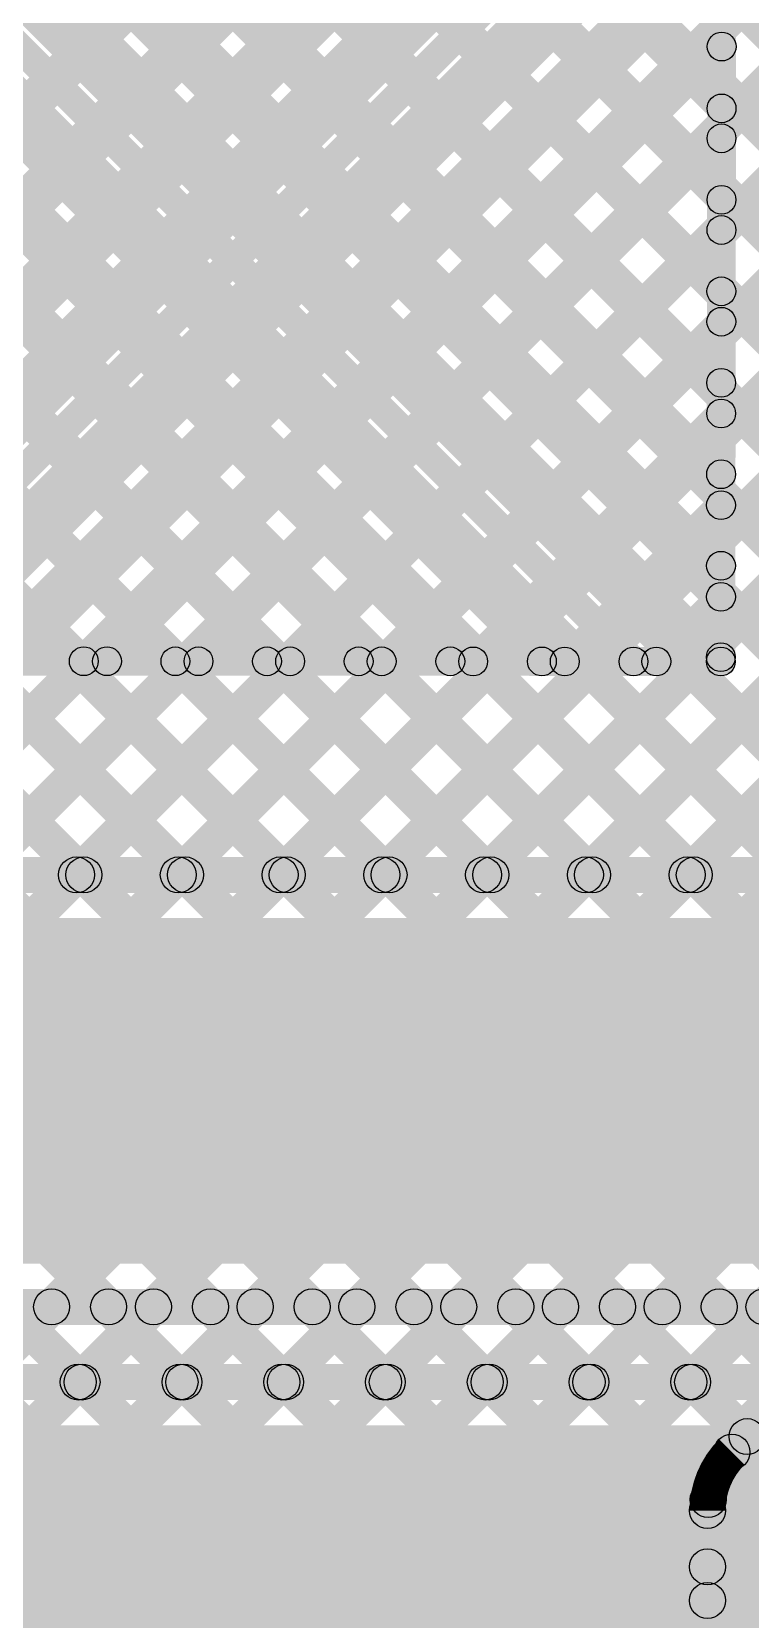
# Model space of a CAD drawing. Header units: millimetres. Extents: x 0.02 to 3.53, y 0 to 2.66.
# Drawn here: x 1.8122 to 2.0119, y 1.7632 to 2.2044 of the extents above; entities that cross this region are included whole.
import ezdxf

# ---------------------------------------------------------------- set-up
doc = ezdxf.new("R2010")
doc.units = ezdxf.units.MM
doc.header["$MEASUREMENT"] = 0
doc.layers.add('BottomLayer', color=5, linetype='Continuous')
doc.layers.add('TopLayer', color=1, linetype='Continuous')

msp = doc.modelspace()

# ---------------------------------------------------------------- hatches: boundary and pattern name
at = {"layer": 'BottomLayer'}
for points in [[(1.13725, 2.65237), (1.14432, 2.65944), (1.83016, 1.9736), (1.82309, 1.96653)], [(1.16553, 2.65237), (1.1726, 2.65944), (1.85845, 1.9736), (1.85138, 1.96653)], [(1.19382, 2.65237), (1.20089, 2.65944), (1.88673, 1.9736), (1.87966, 1.96653)], [(1.1993, 2.65113), (1.20495, 2.65679), (1.82946, 2.03228), (1.8238, 2.02662)], [(1.2221, 2.65237), (1.22917, 2.65944), (1.91501, 1.9736), (1.90794, 1.96653)], [(1.22476, 2.65112), (1.23042, 2.65678), (1.85493, 2.03227), (1.84927, 2.02661)], [(1.25023, 2.65111), (1.25589, 2.65676), (1.88039, 2.03226), (1.87474, 2.0266)], [(1.25039, 2.65237), (1.25746, 2.65944), (1.9433, 1.9736), (1.93623, 1.96653)], [(1.2757, 2.6511), (1.28135, 2.65675), (1.90586, 2.03225), (1.9002, 2.02659)], [(1.27867, 2.65237), (1.28574, 2.65944), (1.97158, 1.9736), (1.96451, 1.96653)], [(1.30116, 2.65109), (1.30682, 2.65674), (1.93133, 2.03223), (1.92567, 2.02658)], [(1.30695, 2.65237), (1.31403, 2.65944), (1.99987, 1.9736), (1.9928, 1.96653)], [(1.32663, 2.65107), (1.33229, 2.65673), (1.9568, 2.03222), (1.95114, 2.02657)], [(1.33524, 2.65237), (1.34231, 2.65944), (2.02815, 1.9736), (2.02108, 1.96653)], [(1.3521, 2.65106), (1.35775, 2.65672), (1.98226, 2.03221), (1.97661, 2.02656)], [(1.36352, 2.65237), (1.37059, 2.65944), (2.05644, 1.9736), (2.04937, 1.96653)], [(1.37756, 2.65105), (1.38322, 2.65671), (2.00653, 2.0334), (2.00088, 2.02774)], [(1.37757, 2.65105), (1.38322, 2.65671), (2.00653, 2.0334), (2.00088, 2.02774)], [(1.39181, 2.65237), (1.39888, 2.65944), (2.08472, 1.9736), (2.07765, 1.96653)], [(1.40303, 2.65104), (1.40869, 2.6567), (2.00657, 2.05882), (2.00091, 2.05317)], [(1.42009, 2.65237), (1.42716, 2.65944), (2.113, 1.9736), (2.10593, 1.96653)], [(1.4285, 2.65103), (1.43416, 2.65669), (2.0066, 2.08424), (2.00094, 2.07859)], [(1.44838, 2.65237), (1.45545, 2.65944), (2.14129, 1.9736), (2.13422, 1.96653)], [(1.45397, 2.65102), (1.45963, 2.65668), (2.00663, 2.10967), (2.00098, 2.10401)], [(1.47666, 2.65237), (1.48373, 2.65944), (2.16957, 1.9736), (2.1625, 1.96653)], [(1.47944, 2.65101), (1.48509, 2.65666), (2.00667, 2.13509), (2.00101, 2.12943)], [(1.5049, 2.651), (1.51056, 2.65665), (2.0067, 2.16051), (2.00105, 2.15485)], [(1.50494, 2.65237), (1.51202, 2.65944), (2.19786, 1.9736), (2.19079, 1.96653)], [(1.53037, 2.65099), (1.53603, 2.65664), (2.00674, 2.18593), (2.00108, 2.18028)], [(1.53323, 2.65237), (1.5403, 2.65944), (2.22614, 1.9736), (2.21907, 1.96653)], [(1.56151, 2.65237), (1.56858, 2.65944), (2.25443, 1.9736), (2.24736, 1.96653)], [(1.60189, 1.96653), (1.59481, 1.9736), (2.28066, 2.65944), (2.28773, 2.65237)], [(1.63017, 1.96653), (1.6231, 1.9736), (2.30894, 2.65944), (2.31601, 2.65237)], [(1.65845, 1.96653), (1.65138, 1.9736), (2.33723, 2.65944), (2.3443, 2.65237)], [(1.68674, 1.96653), (1.67967, 1.9736), (2.36551, 2.65944), (2.37258, 2.65237)], [(1.71502, 1.96653), (1.70795, 1.9736), (2.39379, 2.65944), (2.40087, 2.65237)], [(1.74331, 1.96653), (1.73624, 1.9736), (2.42208, 2.65944), (2.42915, 2.65237)], [(1.77159, 1.96653), (1.76452, 1.9736), (2.45036, 2.65944), (2.45743, 2.65237)], [(1.79988, 1.96653), (1.79281, 1.9736), (2.47865, 2.65944), (2.48572, 2.65237)], [(1.82816, 1.96653), (1.82109, 1.9736), (2.50693, 2.65944), (2.514, 2.65237)], [(1.85644, 1.96653), (1.84937, 1.9736), (2.53522, 2.65944), (2.54229, 2.65237)], [(1.88473, 1.96653), (1.87766, 1.9736), (2.5635, 2.65944), (2.57057, 2.65237)], [(1.91301, 1.96653), (1.90594, 1.9736), (2.59178, 2.65944), (2.59886, 2.65237)], [(1.9413, 1.96653), (1.93423, 1.9736), (2.62007, 2.65944), (2.62714, 2.65237)], [(1.96958, 1.96653), (1.96251, 1.9736), (2.64835, 2.65944), (2.65542, 2.65237)], [(1.96958, 1.96653), (1.96251, 1.9736), (2.64835, 2.65944), (2.65542, 2.65237)], [(1.99787, 1.96653), (1.9908, 1.9736), (2.67664, 2.65944), (2.68371, 2.65237)], [(2.0077, 2.02937), (1.9997, 2.02938), (2.00053, 2.65361), (2.00853, 2.6536)], [(1.65781, 2.0267), (1.65215, 2.03235), (2.00134, 2.38154), (2.007, 2.37588)], [(1.68326, 2.02669), (1.6776, 2.03234), (2.0013, 2.35605), (2.00696, 2.35039)], [(1.7087, 2.02667), (1.70304, 2.03233), (2.00127, 2.33056), (2.00693, 2.3249)], [(1.73414, 2.02666), (1.72849, 2.03232), (2.00124, 2.30507), (2.00689, 2.29941)], [(1.75959, 2.02665), (1.75393, 2.03231), (2.0012, 2.27958), (2.00686, 2.27392)], [(1.78503, 2.02664), (1.77938, 2.0323), (2.00117, 2.25409), (2.00683, 2.24843)], [(1.81048, 2.02663), (1.80482, 2.03229), (2.00114, 2.2286), (2.00679, 2.22294)], [(1.83592, 2.02662), (1.83027, 2.03228), (2.0011, 2.20311), (2.00676, 2.19745)], [(1.86137, 2.02661), (1.85571, 2.03227), (2.00107, 2.17762), (2.00673, 2.17196)], [(1.88681, 2.0266), (1.88116, 2.03225), (2.00103, 2.15213), (2.00669, 2.14648)], [(1.91226, 2.02659), (1.9066, 2.03224), (2.001, 2.12664), (2.00666, 2.12099)], [(1.9377, 2.02658), (1.93205, 2.03223), (2.00097, 2.10115), (2.00662, 2.0955)], [(1.96315, 2.02656), (1.95749, 2.03222), (2.00093, 2.07566), (2.00659, 2.07001)], [(1.98859, 2.02655), (1.98294, 2.03221), (2.0009, 2.05017), (2.00656, 2.04452)], [(0.18315, 2.02617), (0.18315, 2.03417), (2.00371, 2.03337), (2.0037, 2.02537)], [(1.25013, 1.96506), (1.25013, 1.97506), (2.43975, 1.97506), (2.43975, 1.96506)], [(1.10923, 1.862), (3.28246, 1.862), (3.28246, 1.95806), (1.10923, 1.95806)], [(1.37419, 1.86357), (2.08836, 1.86357), (2.08836, 1.90019), (1.37419, 1.90019)], [(1.43484, 1.845), (1.43484, 1.855), (2.03266, 1.855), (2.03266, 1.845)], [(1.80035, 1.82558), (1.79328, 1.83265), (1.81416, 1.85354), (1.82123, 1.84646)], [(1.80173, 1.84646), (1.8088, 1.85354), (1.82969, 1.83265), (1.82261, 1.82558)], [(1.82864, 1.82558), (1.82157, 1.83265), (1.84245, 1.85354), (1.84952, 1.84646)], [(1.82864, 1.82558), (1.82157, 1.83265), (1.84245, 1.85354), (1.84952, 1.84646)], [(1.83002, 1.84646), (1.83709, 1.85354), (1.85797, 1.83265), (1.8509, 1.82558)], [(1.85692, 1.82558), (1.84985, 1.83265), (1.87073, 1.85354), (1.8778, 1.84646)], [(1.8583, 1.84646), (1.86537, 1.85354), (1.88625, 1.83265), (1.87918, 1.82558)], [(1.88521, 1.82558), (1.87813, 1.83265), (1.89902, 1.85354), (1.90609, 1.84646)], [(1.88659, 1.84646), (1.89366, 1.85354), (1.91454, 1.83265), (1.90747, 1.82558)], [(1.91349, 1.82558), (1.90642, 1.83265), (1.9273, 1.85354), (1.93437, 1.84646)], [(1.91487, 1.84646), (1.92194, 1.85354), (1.94282, 1.83265), (1.93575, 1.82558)], [(1.94177, 1.82558), (1.9347, 1.83265), (1.95559, 1.85354), (1.96266, 1.84646)], [(1.94315, 1.84646), (1.95022, 1.85354), (1.97111, 1.83265), (1.96404, 1.82558)], [(1.97006, 1.82558), (1.96299, 1.83265), (1.98387, 1.85354), (1.99094, 1.84646)], [(1.97144, 1.84646), (1.97851, 1.85354), (1.99939, 1.83265), (1.99232, 1.82558)], [(1.99834, 1.82558), (1.99127, 1.83265), (2.01215, 1.85354), (2.01922, 1.84646)], [(1.99972, 1.84646), (2.00679, 1.85354), (2.02768, 1.83265), (2.0206, 1.82558)], [(1.53078, 1.82412), (1.53078, 1.83412), (2.03266, 1.83412), (2.03266, 1.82412)], [(1.4923, 1.66161), (2.08167, 1.66161), (2.08167, 1.81712), (1.4923, 1.81712)]]:
    msp.add_hatch(color=5, dxfattribs=at).paths.add_polyline_path(points)
h = msp.add_hatch(color=5, dxfattribs=at)
edge = h.paths.add_edge_path()
edge.add_arc((2.00393, 2.20028), 0.004, 0, 360)
h = msp.add_hatch(color=5, dxfattribs=at)
edge = h.paths.add_edge_path()
edge.add_arc((2.00391, 2.1831), 0.004, 0, 360)
h = msp.add_hatch(color=5, dxfattribs=at)
edge = h.paths.add_edge_path()
edge.add_arc((2.0039, 2.17479), 0.004, 0, 360)
h = msp.add_hatch(color=5, dxfattribs=at)
edge = h.paths.add_edge_path()
edge.add_arc((2.00387, 2.15768), 0.004, 0, 360)
h = msp.add_hatch(color=5, dxfattribs=at)
edge = h.paths.add_edge_path()
edge.add_arc((2.00386, 2.1493), 0.004, 0, 360)
h = msp.add_hatch(color=5, dxfattribs=at)
edge = h.paths.add_edge_path()
edge.add_arc((2.00384, 2.13226), 0.004, 0, 360)
h = msp.add_hatch(color=5, dxfattribs=at)
edge = h.paths.add_edge_path()
edge.add_arc((2.00383, 2.12381), 0.004, 0, 360)
h = msp.add_hatch(color=5, dxfattribs=at)
edge = h.paths.add_edge_path()
edge.add_arc((2.00381, 2.10684), 0.004, 0, 360)
h = msp.add_hatch(color=5, dxfattribs=at)
edge = h.paths.add_edge_path()
edge.add_arc((2.0038, 2.09832), 0.004, 0, 360)
h = msp.add_hatch(color=5, dxfattribs=at)
edge = h.paths.add_edge_path()
edge.add_arc((2.00377, 2.08142), 0.004, 0, 360)
h = msp.add_hatch(color=5, dxfattribs=at)
edge = h.paths.add_edge_path()
edge.add_arc((2.00376, 2.07283), 0.004, 0, 360)
h = msp.add_hatch(color=5, dxfattribs=at)
edge = h.paths.add_edge_path()
edge.add_arc((2.00374, 2.05599), 0.004, 0, 360)
h = msp.add_hatch(color=5, dxfattribs=at)
edge = h.paths.add_edge_path()
edge.add_arc((2.00373, 2.04735), 0.004, 0, 360)
h = msp.add_hatch(color=5, dxfattribs=at)
edge = h.paths.add_edge_path()
edge.add_arc((2.00371, 2.03057), 0.004, 0, 360)
h = msp.add_hatch(color=5, dxfattribs=at)
edge = h.paths.add_edge_path()
edge.add_arc((2.00371, 2.03057), 0.004, 0, 360)
h = msp.add_hatch(color=5, dxfattribs=at)
edge = h.paths.add_edge_path()
edge.add_arc((1.82663, 2.02945), 0.004, 0, 360)
h = msp.add_hatch(color=5, dxfattribs=at)
edge = h.paths.add_edge_path()
edge.add_arc((1.8331, 2.02945), 0.004, 0, 360)
h = msp.add_hatch(color=5, dxfattribs=at)
edge = h.paths.add_edge_path()
edge.add_arc((1.8521, 2.02944), 0.004, 0, 360)
h = msp.add_hatch(color=5, dxfattribs=at)
edge = h.paths.add_edge_path()
edge.add_arc((1.85854, 2.02944), 0.004, 0, 360)
h = msp.add_hatch(color=5, dxfattribs=at)
edge = h.paths.add_edge_path()
edge.add_arc((1.87757, 2.02943), 0.004, 0, 360)
h = msp.add_hatch(color=5, dxfattribs=at)
edge = h.paths.add_edge_path()
edge.add_arc((1.88398, 2.02943), 0.004, 0, 360)
h = msp.add_hatch(color=5, dxfattribs=at)
edge = h.paths.add_edge_path()
edge.add_arc((1.90303, 2.02942), 0.004, 0, 360)
h = msp.add_hatch(color=5, dxfattribs=at)
edge = h.paths.add_edge_path()
edge.add_arc((1.90943, 2.02941), 0.004, 0, 360)
h = msp.add_hatch(color=5, dxfattribs=at)
edge = h.paths.add_edge_path()
edge.add_arc((1.9285, 2.02941), 0.004, 0, 360)
h = msp.add_hatch(color=5, dxfattribs=at)
edge = h.paths.add_edge_path()
edge.add_arc((1.93487, 2.0294), 0.004, 0, 360)
h = msp.add_hatch(color=5, dxfattribs=at)
edge = h.paths.add_edge_path()
edge.add_arc((1.95397, 2.0294), 0.004, 0, 360)
h = msp.add_hatch(color=5, dxfattribs=at)
edge = h.paths.add_edge_path()
edge.add_arc((1.96032, 2.02939), 0.004, 0, 360)
h = msp.add_hatch(color=5, dxfattribs=at)
edge = h.paths.add_edge_path()
edge.add_arc((1.97943, 2.02938), 0.004, 0, 360)
h = msp.add_hatch(color=5, dxfattribs=at)
edge = h.paths.add_edge_path()
edge.add_arc((1.98576, 2.02938), 0.004, 0, 360)
h = msp.add_hatch(color=5, dxfattribs=at)
edge = h.paths.add_edge_path()
edge.add_arc((2.0037, 2.02937), 0.004, 0, 360)
h = msp.add_hatch(color=5, dxfattribs=at)
edge = h.paths.add_edge_path()
edge.add_arc((2.0037, 2.02937), 0.004, 0, 360)
h = msp.add_hatch(color=5, dxfattribs=at)
edge = h.paths.add_edge_path()
edge.add_arc((1.82462, 1.97006), 0.005, 0, 360)
h = msp.add_hatch(color=5, dxfattribs=at)
edge = h.paths.add_edge_path()
edge.add_arc((1.82663, 1.97006), 0.005, 0, 360)
h = msp.add_hatch(color=5, dxfattribs=at)
edge = h.paths.add_edge_path()
edge.add_arc((1.85291, 1.97006), 0.005, 0, 360)
h = msp.add_hatch(color=5, dxfattribs=at)
edge = h.paths.add_edge_path()
edge.add_arc((1.85491, 1.97006), 0.005, 0, 360)
h = msp.add_hatch(color=5, dxfattribs=at)
edge = h.paths.add_edge_path()
edge.add_arc((1.88119, 1.97006), 0.005, 0, 360)
h = msp.add_hatch(color=5, dxfattribs=at)
edge = h.paths.add_edge_path()
edge.add_arc((1.88319, 1.97006), 0.005, 0, 360)
h = msp.add_hatch(color=5, dxfattribs=at)
edge = h.paths.add_edge_path()
edge.add_arc((1.90948, 1.97006), 0.005, 0, 360)
h = msp.add_hatch(color=5, dxfattribs=at)
edge = h.paths.add_edge_path()
edge.add_arc((1.91148, 1.97006), 0.005, 0, 360)
h = msp.add_hatch(color=5, dxfattribs=at)
edge = h.paths.add_edge_path()
edge.add_arc((1.93776, 1.97006), 0.005, 0, 360)
h = msp.add_hatch(color=5, dxfattribs=at)
edge = h.paths.add_edge_path()
edge.add_arc((1.93976, 1.97006), 0.005, 0, 360)
h = msp.add_hatch(color=5, dxfattribs=at)
edge = h.paths.add_edge_path()
edge.add_arc((1.96605, 1.97006), 0.005, 0, 360)
h = msp.add_hatch(color=5, dxfattribs=at)
edge = h.paths.add_edge_path()
edge.add_arc((1.96605, 1.97006), 0.005, 0, 360)
h = msp.add_hatch(color=5, dxfattribs=at)
edge = h.paths.add_edge_path()
edge.add_arc((1.96805, 1.97006), 0.005, 0, 360)
h = msp.add_hatch(color=5, dxfattribs=at)
edge = h.paths.add_edge_path()
edge.add_arc((1.99433, 1.97006), 0.005, 0, 360)
h = msp.add_hatch(color=5, dxfattribs=at)
edge = h.paths.add_edge_path()
edge.add_arc((1.99633, 1.97006), 0.005, 0, 360)
h = msp.add_hatch(color=5, dxfattribs=at)
edge = h.paths.add_edge_path()
edge.add_arc((1.8177, 1.85), 0.005, 0, 360)
h = msp.add_hatch(color=5, dxfattribs=at)
edge = h.paths.add_edge_path()
edge.add_arc((1.83355, 1.85), 0.005, 0, 360)
h = msp.add_hatch(color=5, dxfattribs=at)
edge = h.paths.add_edge_path()
edge.add_arc((1.84598, 1.85), 0.005, 0, 360)
h = msp.add_hatch(color=5, dxfattribs=at)
edge = h.paths.add_edge_path()
edge.add_arc((1.84598, 1.85), 0.005, 0, 360)
h = msp.add_hatch(color=5, dxfattribs=at)
edge = h.paths.add_edge_path()
edge.add_arc((1.86184, 1.85), 0.005, 0, 360)
h = msp.add_hatch(color=5, dxfattribs=at)
edge = h.paths.add_edge_path()
edge.add_arc((1.87427, 1.85), 0.005, 0, 360)
h = msp.add_hatch(color=5, dxfattribs=at)
edge = h.paths.add_edge_path()
edge.add_arc((1.89012, 1.85), 0.005, 0, 360)
h = msp.add_hatch(color=5, dxfattribs=at)
edge = h.paths.add_edge_path()
edge.add_arc((1.90255, 1.85), 0.005, 0, 360)
h = msp.add_hatch(color=5, dxfattribs=at)
edge = h.paths.add_edge_path()
edge.add_arc((1.91841, 1.85), 0.005, 0, 360)
h = msp.add_hatch(color=5, dxfattribs=at)
edge = h.paths.add_edge_path()
edge.add_arc((1.93084, 1.85), 0.005, 0, 360)
h = msp.add_hatch(color=5, dxfattribs=at)
edge = h.paths.add_edge_path()
edge.add_arc((1.94669, 1.85), 0.005, 0, 360)
h = msp.add_hatch(color=5, dxfattribs=at)
edge = h.paths.add_edge_path()
edge.add_arc((1.95912, 1.85), 0.005, 0, 360)
h = msp.add_hatch(color=5, dxfattribs=at)
edge = h.paths.add_edge_path()
edge.add_arc((1.97497, 1.85), 0.005, 0, 360)
h = msp.add_hatch(color=5, dxfattribs=at)
edge = h.paths.add_edge_path()
edge.add_arc((1.9874, 1.85), 0.005, 0, 360)
h = msp.add_hatch(color=5, dxfattribs=at)
edge = h.paths.add_edge_path()
edge.add_arc((2.00326, 1.85), 0.005, 0, 360)
h = msp.add_hatch(color=5, dxfattribs=at)
edge = h.paths.add_edge_path()
edge.add_arc((2.01569, 1.85), 0.005, 0, 360)
h = msp.add_hatch(color=5, dxfattribs=at)
edge = h.paths.add_edge_path()
edge.add_arc((1.8251, 1.82912), 0.005, 0, 360)
h = msp.add_hatch(color=5, dxfattribs=at)
edge = h.paths.add_edge_path()
edge.add_arc((1.8251, 1.82912), 0.005, 0, 360)
h = msp.add_hatch(color=5, dxfattribs=at)
edge = h.paths.add_edge_path()
edge.add_arc((1.82615, 1.82912), 0.005, 0, 360)
h = msp.add_hatch(color=5, dxfattribs=at)
edge = h.paths.add_edge_path()
edge.add_arc((1.85339, 1.82912), 0.005, 0, 360)
h = msp.add_hatch(color=5, dxfattribs=at)
edge = h.paths.add_edge_path()
edge.add_arc((1.85443, 1.82912), 0.005, 0, 360)
h = msp.add_hatch(color=5, dxfattribs=at)
edge = h.paths.add_edge_path()
edge.add_arc((1.88167, 1.82912), 0.005, 0, 360)
h = msp.add_hatch(color=5, dxfattribs=at)
edge = h.paths.add_edge_path()
edge.add_arc((1.88272, 1.82912), 0.005, 0, 360)
h = msp.add_hatch(color=5, dxfattribs=at)
edge = h.paths.add_edge_path()
edge.add_arc((1.90995, 1.82912), 0.005, 0, 360)
h = msp.add_hatch(color=5, dxfattribs=at)
edge = h.paths.add_edge_path()
edge.add_arc((1.911, 1.82912), 0.005, 0, 360)
h = msp.add_hatch(color=5, dxfattribs=at)
edge = h.paths.add_edge_path()
edge.add_arc((1.93824, 1.82912), 0.005, 0, 360)
h = msp.add_hatch(color=5, dxfattribs=at)
edge = h.paths.add_edge_path()
edge.add_arc((1.93929, 1.82912), 0.005, 0, 360)
h = msp.add_hatch(color=5, dxfattribs=at)
edge = h.paths.add_edge_path()
edge.add_arc((1.96652, 1.82912), 0.005, 0, 360)
h = msp.add_hatch(color=5, dxfattribs=at)
edge = h.paths.add_edge_path()
edge.add_arc((1.96757, 1.82912), 0.005, 0, 360)
h = msp.add_hatch(color=5, dxfattribs=at)
edge = h.paths.add_edge_path()
edge.add_arc((1.99481, 1.82912), 0.005, 0, 360)
h = msp.add_hatch(color=5, dxfattribs=at)
edge = h.paths.add_edge_path()
edge.add_arc((1.99586, 1.82912), 0.005, 0, 360)
at = {"layer": 'TopLayer'}
for points in [[(0.91097, 2.65237), (0.91805, 2.65944), (2.00354, 1.57394), (1.99647, 1.56687)], [(0.93926, 2.65237), (0.94633, 2.65944), (2.00354, 1.60223), (1.99647, 1.59516)], [(0.96754, 2.65237), (0.97461, 2.65944), (2.00354, 1.63051), (1.99647, 1.62344)], [(0.99583, 2.65237), (1.0029, 2.65944), (2.00354, 1.6588), (1.99647, 1.65172)], [(1.02411, 2.65237), (1.03118, 2.65944), (2.00354, 1.68708), (1.99647, 1.68001)], [(1.0524, 2.65237), (1.05947, 2.65944), (2.00354, 1.71536), (1.99647, 1.70829)], [(1.08068, 2.65237), (1.08775, 2.65944), (2.00354, 1.74365), (1.99647, 1.73658)], [(1.10896, 2.65237), (1.11604, 2.65944), (2.00354, 1.77193), (1.99647, 1.76486)], [(1.13725, 2.65237), (1.14432, 2.65944), (2.00375, 1.80001), (1.99668, 1.79294)], [(1.16553, 2.65237), (1.1726, 2.65944), (2.01456, 1.81748), (2.00749, 1.81041)], [(1.19382, 2.65237), (1.20089, 2.65944), (2.02967, 1.83065), (2.0226, 1.82358)], [(1.1993, 2.65113), (1.20495, 2.65679), (1.82946, 2.03228), (1.8238, 2.02662)], [(1.2221, 2.65237), (1.22917, 2.65944), (2.05579, 1.83283), (2.04872, 1.82576)], [(1.22476, 2.65112), (1.23042, 2.65678), (1.85493, 2.03227), (1.84927, 2.02661)], [(1.25023, 2.65111), (1.25589, 2.65676), (1.88039, 2.03226), (1.87474, 2.0266)], [(1.25039, 2.65237), (1.25746, 2.65944), (2.03829, 1.87861), (2.03122, 1.87154)], [(1.2757, 2.6511), (1.28135, 2.65675), (1.90586, 2.03225), (1.9002, 2.02659)], [(1.27867, 2.65237), (1.28574, 2.65944), (2.04873, 1.89645), (2.04166, 1.88938)], [(1.28809, 1.14362), (1.28102, 1.15069), (2.78977, 2.65944), (2.79685, 2.65237)], [(1.30116, 2.65109), (1.30682, 2.65674), (1.93133, 2.03223), (1.92567, 2.02658)], [(1.30695, 2.65237), (1.31403, 2.65944), (2.06924, 1.90423), (2.06217, 1.89715)], [(1.32663, 2.65107), (1.33229, 2.65673), (1.9568, 2.03222), (1.95114, 2.02657)], [(1.33524, 2.65237), (1.34231, 2.65944), (2.09484, 1.90691), (2.08777, 1.89984)], [(1.3521, 2.65106), (1.35775, 2.65672), (1.98226, 2.03221), (1.97661, 2.02656)], [(1.36352, 2.65237), (1.37059, 2.65944), (2.12312, 1.90691), (2.11605, 1.89984)], [(1.37756, 2.65105), (1.38322, 2.65671), (2.00653, 2.0334), (2.00088, 2.02774)], [(1.37757, 2.65105), (1.38322, 2.65671), (2.00653, 2.0334), (2.00088, 2.02774)], [(1.39181, 2.65237), (1.39888, 2.65944), (2.15141, 1.90691), (2.14433, 1.89984)], [(1.40303, 2.65104), (1.40869, 2.6567), (2.00657, 2.05882), (2.00091, 2.05317)], [(1.42009, 2.65237), (1.42716, 2.65944), (2.21612, 1.87049), (2.20905, 1.86341)], [(1.4285, 2.65103), (1.43416, 2.65669), (2.0066, 2.08424), (2.00094, 2.07859)], [(1.44838, 2.65237), (1.45545, 2.65944), (2.21612, 1.89877), (2.20905, 1.8917)], [(1.45397, 2.65102), (1.45963, 2.65668), (2.00663, 2.10967), (2.00098, 2.10401)], [(1.47666, 2.65237), (1.48373, 2.65944), (2.23926, 1.90391), (2.23219, 1.89684)], [(1.47944, 2.65101), (1.48509, 2.65666), (2.00667, 2.13509), (2.00101, 2.12943)], [(1.5049, 2.651), (1.51056, 2.65665), (2.0067, 2.16051), (2.00105, 2.15485)], [(1.50494, 2.65237), (1.51202, 2.65944), (2.26754, 1.90391), (2.26047, 1.89684)], [(1.52332, 1.88796), (1.51625, 1.89503), (2.28066, 2.65944), (2.28773, 2.65237)], [(1.53037, 2.65099), (1.53603, 2.65664), (2.00674, 2.18593), (2.00108, 2.18028)], [(1.53323, 2.65237), (1.5403, 2.65944), (2.29583, 1.90391), (2.28876, 1.89684)], [(1.5516, 1.88796), (1.54453, 1.89503), (2.30894, 2.65944), (2.31601, 2.65237)], [(1.55851, 1.44232), (1.55144, 1.44939), (2.76149, 2.65944), (2.76856, 2.65237)], [(1.56151, 2.65237), (1.56858, 2.65944), (2.3328, 1.89523), (2.32573, 1.88816)], [(1.57161, 1.87969), (1.56454, 1.88676), (2.33723, 2.65944), (2.3443, 2.65237)], [(1.58551, 1.8653), (1.57844, 1.87237), (2.36551, 2.65944), (2.37258, 2.65237)], [(1.58755, 1.49964), (1.58048, 1.50672), (2.73321, 2.65944), (2.74028, 2.65237)], [(1.5897, 1.61493), (1.58263, 1.622), (2.62007, 2.65944), (2.62714, 2.65237)], [(1.5897, 1.64322), (1.58263, 1.65029), (2.59178, 2.65944), (2.59886, 2.65237)], [(1.5897, 1.58665), (1.58263, 1.59372), (2.64835, 2.65944), (2.65542, 2.65237)], [(1.5897, 1.58665), (1.58263, 1.59372), (2.64835, 2.65944), (2.65542, 2.65237)], [(1.5897, 1.53008), (1.58263, 1.53715), (2.70492, 2.65944), (2.71199, 2.65237)], [(1.5897, 1.55836), (1.58263, 1.56543), (2.67664, 2.65944), (2.68371, 2.65237)], [(1.5897, 1.72807), (1.58263, 1.73514), (2.50693, 2.65944), (2.514, 2.65237)], [(1.5897, 1.84121), (1.58263, 1.84828), (2.39379, 2.65944), (2.40087, 2.65237)], [(1.5897, 1.6715), (1.58263, 1.67857), (2.5635, 2.65944), (2.57057, 2.65237)], [(1.5897, 1.69978), (1.58263, 1.70685), (2.53522, 2.65944), (2.54229, 2.65237)], [(1.5897, 1.78464), (1.58263, 1.79171), (2.45036, 2.65944), (2.45743, 2.65237)], [(1.5897, 1.81292), (1.58263, 1.81999), (2.42208, 2.65944), (2.42915, 2.65237)], [(1.5897, 1.75635), (1.58263, 1.76342), (2.47865, 2.65944), (2.48572, 2.65237)], [(2.0077, 2.02937), (1.9997, 2.02938), (2.00053, 2.65361), (2.00853, 2.6536)], [(1.65781, 2.0267), (1.65215, 2.03235), (2.00134, 2.38154), (2.007, 2.37588)], [(1.68326, 2.02669), (1.6776, 2.03234), (2.0013, 2.35605), (2.00696, 2.35039)], [(1.7087, 2.02667), (1.70304, 2.03233), (2.00127, 2.33056), (2.00693, 2.3249)], [(1.73414, 2.02666), (1.72849, 2.03232), (2.00124, 2.30507), (2.00689, 2.29941)], [(1.75959, 2.02665), (1.75393, 2.03231), (2.0012, 2.27958), (2.00686, 2.27392)], [(1.78503, 2.02664), (1.77938, 2.0323), (2.00117, 2.25409), (2.00683, 2.24843)], [(1.81048, 2.02663), (1.80482, 2.03229), (2.00114, 2.2286), (2.00679, 2.22294)], [(1.83592, 2.02662), (1.83027, 2.03228), (2.0011, 2.20311), (2.00676, 2.19745)], [(1.86137, 2.02661), (1.85571, 2.03227), (2.00107, 2.17762), (2.00673, 2.17196)], [(1.88681, 2.0266), (1.88116, 2.03225), (2.00103, 2.15213), (2.00669, 2.14648)], [(1.91226, 2.02659), (1.9066, 2.03224), (2.001, 2.12664), (2.00666, 2.12099)], [(1.9377, 2.02658), (1.93205, 2.03223), (2.00097, 2.10115), (2.00662, 2.0955)], [(1.96315, 2.02656), (1.95749, 2.03222), (2.00093, 2.07566), (2.00659, 2.07001)], [(1.98859, 2.02655), (1.98294, 2.03221), (2.0009, 2.05017), (2.00656, 2.04452)], [(0.18315, 2.02617), (0.18315, 2.03417), (2.00371, 2.03337), (2.0037, 2.02537)], [(1.31109, 1.13833), (1.30402, 1.1454), (2.03058, 1.87196), (2.03765, 1.86489)], [(1.33938, 1.13833), (1.3323, 1.1454), (2.03829, 1.85139), (2.04536, 1.84432)], [(2.01028, 1.80613), (2.00321, 1.8132), (2.0161, 1.82609), (2.02317, 1.81902)], [(2.00501, 1.45068), (1.99501, 1.45068), (1.99501, 1.7934), (2.00501, 1.7934)], [(1.36766, 1.13833), (1.36059, 1.1454), (1.99647, 1.78129), (2.00354, 1.77421)]]:
    msp.add_hatch(color=1, dxfattribs=at).paths.add_polyline_path(points)
h = msp.add_hatch(color=1, dxfattribs=at)
edge = h.paths.add_edge_path()
edge.add_arc((2.00393, 2.20028), 0.004, 0, 360)
h = msp.add_hatch(color=1, dxfattribs=at)
edge = h.paths.add_edge_path()
edge.add_arc((2.00391, 2.1831), 0.004, 0, 360)
h = msp.add_hatch(color=1, dxfattribs=at)
edge = h.paths.add_edge_path()
edge.add_arc((2.0039, 2.17479), 0.004, 0, 360)
h = msp.add_hatch(color=1, dxfattribs=at)
edge = h.paths.add_edge_path()
edge.add_arc((2.00387, 2.15768), 0.004, 0, 360)
h = msp.add_hatch(color=1, dxfattribs=at)
edge = h.paths.add_edge_path()
edge.add_arc((2.00386, 2.1493), 0.004, 0, 360)
h = msp.add_hatch(color=1, dxfattribs=at)
edge = h.paths.add_edge_path()
edge.add_arc((2.00384, 2.13226), 0.004, 0, 360)
h = msp.add_hatch(color=1, dxfattribs=at)
edge = h.paths.add_edge_path()
edge.add_arc((2.00383, 2.12381), 0.004, 0, 360)
h = msp.add_hatch(color=1, dxfattribs=at)
edge = h.paths.add_edge_path()
edge.add_arc((2.00381, 2.10684), 0.004, 0, 360)
h = msp.add_hatch(color=1, dxfattribs=at)
edge = h.paths.add_edge_path()
edge.add_arc((2.0038, 2.09832), 0.004, 0, 360)
h = msp.add_hatch(color=1, dxfattribs=at)
edge = h.paths.add_edge_path()
edge.add_arc((2.00377, 2.08142), 0.004, 0, 360)
h = msp.add_hatch(color=1, dxfattribs=at)
edge = h.paths.add_edge_path()
edge.add_arc((2.00376, 2.07283), 0.004, 0, 360)
h = msp.add_hatch(color=1, dxfattribs=at)
edge = h.paths.add_edge_path()
edge.add_arc((2.00374, 2.05599), 0.004, 0, 360)
h = msp.add_hatch(color=1, dxfattribs=at)
edge = h.paths.add_edge_path()
edge.add_arc((2.00373, 2.04735), 0.004, 0, 360)
h = msp.add_hatch(color=1, dxfattribs=at)
edge = h.paths.add_edge_path()
edge.add_arc((2.00371, 2.03057), 0.004, 0, 360)
h = msp.add_hatch(color=1, dxfattribs=at)
edge = h.paths.add_edge_path()
edge.add_arc((2.00371, 2.03057), 0.004, 0, 360)
h = msp.add_hatch(color=1, dxfattribs=at)
edge = h.paths.add_edge_path()
edge.add_arc((1.82663, 2.02945), 0.004, 0, 360)
h = msp.add_hatch(color=1, dxfattribs=at)
edge = h.paths.add_edge_path()
edge.add_arc((1.8331, 2.02945), 0.004, 0, 360)
h = msp.add_hatch(color=1, dxfattribs=at)
edge = h.paths.add_edge_path()
edge.add_arc((1.8521, 2.02944), 0.004, 0, 360)
h = msp.add_hatch(color=1, dxfattribs=at)
edge = h.paths.add_edge_path()
edge.add_arc((1.85854, 2.02944), 0.004, 0, 360)
h = msp.add_hatch(color=1, dxfattribs=at)
edge = h.paths.add_edge_path()
edge.add_arc((1.87757, 2.02943), 0.004, 0, 360)
h = msp.add_hatch(color=1, dxfattribs=at)
edge = h.paths.add_edge_path()
edge.add_arc((1.88398, 2.02943), 0.004, 0, 360)
h = msp.add_hatch(color=1, dxfattribs=at)
edge = h.paths.add_edge_path()
edge.add_arc((1.90303, 2.02942), 0.004, 0, 360)
h = msp.add_hatch(color=1, dxfattribs=at)
edge = h.paths.add_edge_path()
edge.add_arc((1.90943, 2.02941), 0.004, 0, 360)
h = msp.add_hatch(color=1, dxfattribs=at)
edge = h.paths.add_edge_path()
edge.add_arc((1.9285, 2.02941), 0.004, 0, 360)
h = msp.add_hatch(color=1, dxfattribs=at)
edge = h.paths.add_edge_path()
edge.add_arc((1.93487, 2.0294), 0.004, 0, 360)
h = msp.add_hatch(color=1, dxfattribs=at)
edge = h.paths.add_edge_path()
edge.add_arc((1.95397, 2.0294), 0.004, 0, 360)
h = msp.add_hatch(color=1, dxfattribs=at)
edge = h.paths.add_edge_path()
edge.add_arc((1.96032, 2.02939), 0.004, 0, 360)
h = msp.add_hatch(color=1, dxfattribs=at)
edge = h.paths.add_edge_path()
edge.add_arc((1.97943, 2.02938), 0.004, 0, 360)
h = msp.add_hatch(color=1, dxfattribs=at)
edge = h.paths.add_edge_path()
edge.add_arc((1.98576, 2.02938), 0.004, 0, 360)
h = msp.add_hatch(color=1, dxfattribs=at)
edge = h.paths.add_edge_path()
edge.add_arc((2.0037, 2.02937), 0.004, 0, 360)
h = msp.add_hatch(color=1, dxfattribs=at)
edge = h.paths.add_edge_path()
edge.add_arc((2.0037, 2.02937), 0.004, 0, 360)
h = msp.add_hatch(color=1, dxfattribs=at)
edge = h.paths.add_edge_path()
edge.add_arc((2.01103, 1.81395), 0.005, 0, 360)
h = msp.add_hatch(color=1, dxfattribs=at)
edge = h.paths.add_edge_path()
edge.add_arc((2.00674, 1.80967), 0.005, 0, 360)
h = msp.add_hatch(color=1, dxfattribs=at)
edge = h.paths.add_edge_path()
edge.add_arc((2.00674, 1.80967), 0.005, 0, 360)
h = msp.add_hatch(color=1, dxfattribs=at)
edge = h.paths.add_edge_path()
edge.add_arc((2.00674, 1.80967), 0.005, 0, 360)
h = msp.add_hatch(color=1, dxfattribs=at)
edge = h.paths.add_edge_path()
edge.add_arc((2.00021, 1.79648), 0.005, 0, 360)
h = msp.add_hatch(color=1, dxfattribs=at)
edge = h.paths.add_edge_path()
edge.add_arc((2.00001, 1.7934), 0.005, 0, 360)
h = msp.add_hatch(color=1, dxfattribs=at)
edge = h.paths.add_edge_path()
edge.add_arc((2.00001, 1.7934), 0.005, 0, 360)
h = msp.add_hatch(color=1, dxfattribs=at)
edge = h.paths.add_edge_path()
edge.add_arc((2.00001, 1.7934), 0.005, 0, 360)
h = msp.add_hatch(color=1, dxfattribs=at)
edge = h.paths.add_edge_path()
edge.add_arc((2.00001, 1.77775), 0.005, 0, 360)
h = msp.add_hatch(color=1, dxfattribs=at)
edge = h.paths.add_edge_path()
edge.add_arc((2.00001, 1.7684), 0.005, 0, 360)

# ---------------------------------------------------------------- linework, layer by layer
at = {"layer": 'BottomLayer'}
for centre, radius in [((2.00393, 2.20028), 0.004), ((2.00391, 2.1831), 0.004), ((2.0039, 2.17479), 0.004), ((2.00387, 2.15768), 0.004), ((2.00386, 2.1493), 0.004), ((2.00384, 2.13226), 0.004), ((2.00383, 2.12381), 0.004), ((2.00381, 2.10684), 0.004), ((2.0038, 2.09832), 0.004), ((2.00377, 2.08142), 0.004), ((2.00376, 2.07283), 0.004), ((2.00374, 2.05599), 0.004), ((2.00373, 2.04735), 0.004), ((2.00371, 2.03057), 0.004), ((2.00371, 2.03057), 0.004), ((1.82663, 2.02945), 0.004), ((1.8331, 2.02945), 0.004), ((1.8521, 2.02944), 0.004), ((1.85854, 2.02944), 0.004), ((1.87757, 2.02943), 0.004), ((1.88398, 2.02943), 0.004), ((1.90303, 2.02942), 0.004), ((1.90943, 2.02941), 0.004), ((1.9285, 2.02941), 0.004), ((1.93487, 2.0294), 0.004), ((1.95397, 2.0294), 0.004), ((1.96032, 2.02939), 0.004), ((1.97943, 2.02938), 0.004), ((1.98576, 2.02938), 0.004), ((2.0037, 2.02937), 0.004), ((2.0037, 2.02937), 0.004), ((1.82462, 1.97006), 0.005), ((1.82663, 1.97006), 0.005), ((1.85291, 1.97006), 0.005), ((1.85491, 1.97006), 0.005), ((1.88119, 1.97006), 0.005), ((1.88319, 1.97006), 0.005), ((1.90948, 1.97006), 0.005), ((1.91148, 1.97006), 0.005), ((1.93776, 1.97006), 0.005), ((1.93976, 1.97006), 0.005), ((1.96605, 1.97006), 0.005), ((1.96605, 1.97006), 0.005), ((1.96805, 1.97006), 0.005), ((1.99433, 1.97006), 0.005), ((1.99633, 1.97006), 0.005), ((1.8177, 1.85), 0.005), ((1.83355, 1.85), 0.005), ((1.84598, 1.85), 0.005), ((1.84598, 1.85), 0.005), ((1.86184, 1.85), 0.005), ((1.87427, 1.85), 0.005), ((1.89012, 1.85), 0.005), ((1.90255, 1.85), 0.005), ((1.91841, 1.85), 0.005), ((1.93084, 1.85), 0.005), ((1.94669, 1.85), 0.005), ((1.95912, 1.85), 0.005), ((1.97497, 1.85), 0.005), ((1.9874, 1.85), 0.005), ((2.00326, 1.85), 0.005), ((2.01569, 1.85), 0.005), ((1.8251, 1.82912), 0.005), ((1.8251, 1.82912), 0.005), ((1.82615, 1.82912), 0.005), ((1.85339, 1.82912), 0.005), ((1.85443, 1.82912), 0.005), ((1.88167, 1.82912), 0.005), ((1.88272, 1.82912), 0.005), ((1.90995, 1.82912), 0.005), ((1.911, 1.82912), 0.005), ((1.93824, 1.82912), 0.005), ((1.93929, 1.82912), 0.005), ((1.96652, 1.82912), 0.005), ((1.96757, 1.82912), 0.005), ((1.99481, 1.82912), 0.005), ((1.99586, 1.82912), 0.005)]:
    msp.add_circle(centre, radius, dxfattribs=at)
at = {"layer": 'TopLayer', "const_width": 0.01}
msp.add_lwpolyline([(2.00001, 1.7934, -0.198912), (2.00674, 1.80967)], format="xyb", dxfattribs=at)
msp.add_lwpolyline([(2.00001, 1.7934, -0.198912), (2.00674, 1.80967)], format="xyb", dxfattribs=at)
at = {"layer": 'TopLayer'}
for centre, radius in [((2.00393, 2.20028), 0.004), ((2.00391, 2.1831), 0.004), ((2.0039, 2.17479), 0.004), ((2.00387, 2.15768), 0.004), ((2.00386, 2.1493), 0.004), ((2.00384, 2.13226), 0.004), ((2.00383, 2.12381), 0.004), ((2.00381, 2.10684), 0.004), ((2.0038, 2.09832), 0.004), ((2.00377, 2.08142), 0.004), ((2.00376, 2.07283), 0.004), ((2.00374, 2.05599), 0.004), ((2.00373, 2.04735), 0.004), ((2.00371, 2.03057), 0.004), ((2.00371, 2.03057), 0.004), ((1.82663, 2.02945), 0.004), ((1.8331, 2.02945), 0.004), ((1.8521, 2.02944), 0.004), ((1.85854, 2.02944), 0.004), ((1.87757, 2.02943), 0.004), ((1.88398, 2.02943), 0.004), ((1.90303, 2.02942), 0.004), ((1.90943, 2.02941), 0.004), ((1.9285, 2.02941), 0.004), ((1.93487, 2.0294), 0.004), ((1.95397, 2.0294), 0.004), ((1.96032, 2.02939), 0.004), ((1.97943, 2.02938), 0.004), ((1.98576, 2.02938), 0.004), ((2.0037, 2.02937), 0.004), ((2.0037, 2.02937), 0.004), ((2.01103, 1.81395), 0.005), ((2.00674, 1.80967), 0.005), ((2.00674, 1.80967), 0.005), ((2.00674, 1.80967), 0.005), ((2.00021, 1.79648), 0.005), ((2.00001, 1.7934), 0.005), ((2.00001, 1.7934), 0.005), ((2.00001, 1.7934), 0.005), ((2.00001, 1.77775), 0.005), ((2.00001, 1.7684), 0.005)]:
    msp.add_circle(centre, radius, dxfattribs=at)

doc.saveas('drawing.dxf')
